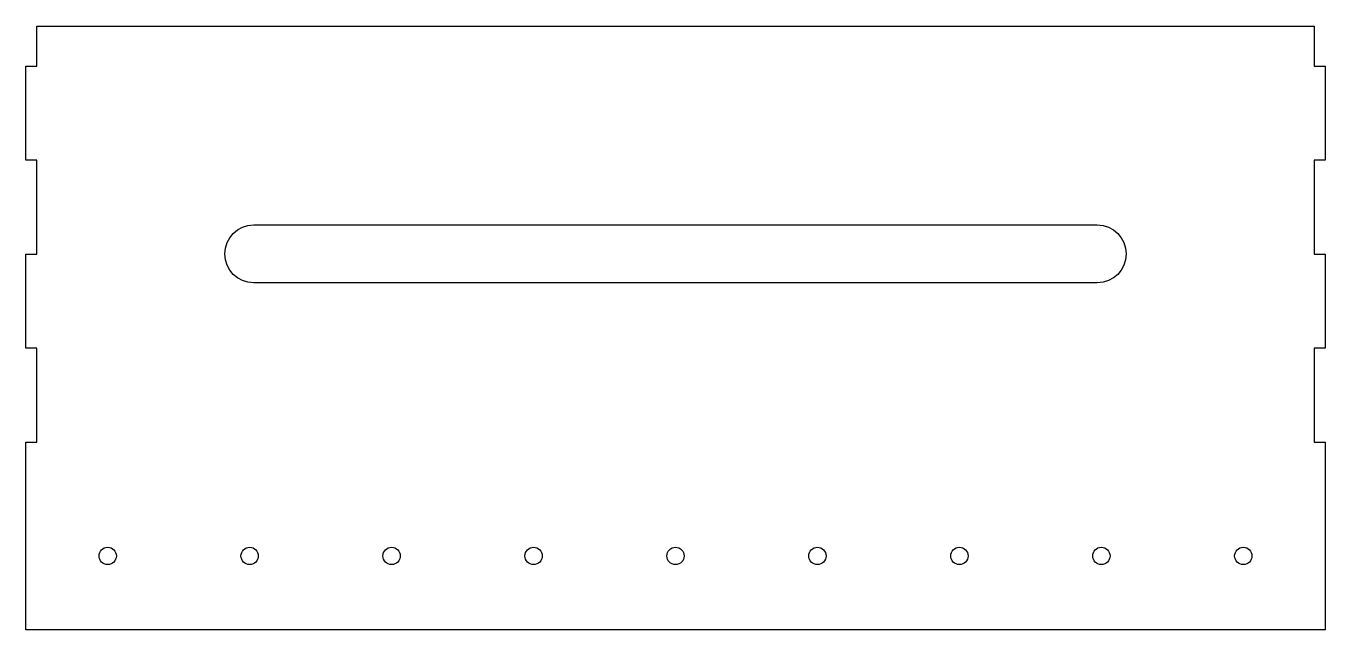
# Model space of a CAD drawing. Header units: millimetres. Extents: x -154 to 154, y 0 to 143.
import ezdxf

# ---------------------------------------------------------------- set-up
doc = ezdxf.new("R2010")
doc.units = ezdxf.units.MM
doc.layers.get('0').update_dxf_attribs({"linetype": 'CONTINUOUS'})

msp = doc.modelspace()

# ---------------------------------------------------------------- linework, layer by layer
msp.add_lwpolyline([(-153.66, 44.42), (-151.12, 44.42), (-151.12, 66.64), (-153.66, 66.64), (-153.66, 88.85), (-151.12, 88.85), (-151.12, 111.06), (-153.66, 111.06), (-153.66, 133.27), (-151.12, 133.27), (-151.12, 142.78), (151.12, 142.78), (151.12, 133.27), (153.66, 133.27), (153.66, 111.06), (151.12, 111.06), (151.12, 88.85), (153.66, 88.85), (153.66, 66.64), (151.12, 66.64), (151.12, 44.42), (153.66, 44.42), (153.66, 0), (-153.66, 0)], close=True)
msp.add_lwpolyline([(-99.77, 82.05, -1), (-99.77, 95.75), (99.77, 95.75, -1), (99.77, 82.05)], format="xyb", close=True)
for centre in [(-134.33, 17.51), (-100.74, 17.51), (-67.16, 17.51), (-33.58, 17.51), (0, 17.51), (33.58, 17.51), (67.16, 17.51), (100.74, 17.51), (134.33, 17.51)]:
    msp.add_circle(centre, 2.05)

doc.saveas('drawing.dxf')
